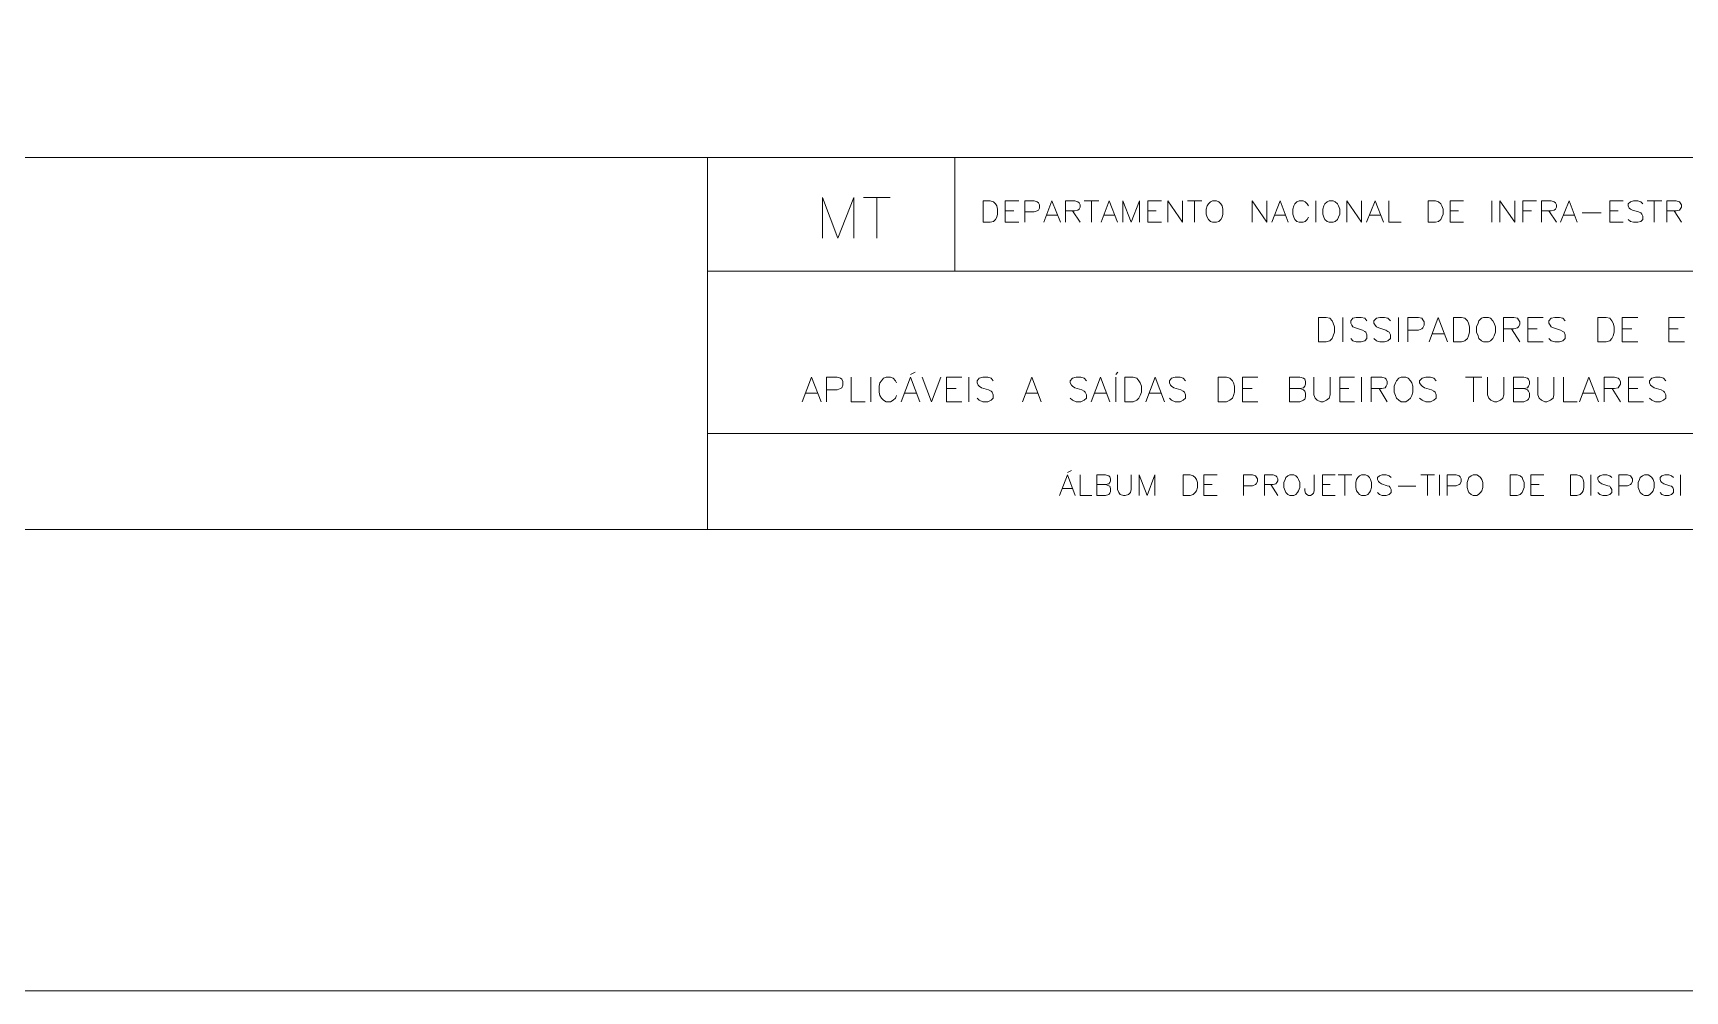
# Model space of a CAD drawing. Header units: feet. Extents: x 203667 to 205527, y 9204857 to 9205156.
# Drawn here: x 204249.65 to 204257.82, y 9205135.49 to 9205140.23 of the extents above; entities that cross this region are included whole.
import ezdxf

# ---------------------------------------------------------------- set-up
doc = ezdxf.new("R2010")
doc.units = ezdxf.units.FT
doc.header["$LTSCALE"] = 0.3
doc.header["$MEASUREMENT"] = 0
doc.layers.add('DRENAGEM a executar', color=242, linetype='Continuous', lineweight=30)

msp = doc.modelspace()

# ---------------------------------------------------------------- linework, layer by layer
at = {"layer": 'DRENAGEM a executar', "color": 7, "lineweight": 20}
msp.add_lwpolyline([(204236.1186, 9205135.4888), (204264.2641, 9205135.4888), (204264.2641, 9205156.1344), (204236.1186, 9205156.1344)], close=True, dxfattribs=at)
for points in [[(204238.8889, 9205154.4118), (204238.8889, 9205137.7706), (204262.0205, 9205137.7706), (204262.0205, 9205154.4118)], [(204252.9874, 9205139.6095), (204238.8889, 9205139.6095)], [(204252.9874, 9205139.6095), (204262.0205, 9205139.6095)], [(204252.9874, 9205137.7706), (204252.9874, 9205139.6095)], [(204254.209, 9205139.0484), (204254.209, 9205139.6095)], [(204253.5557, 9205139.2114), (204253.5557, 9205139.4119), (204253.6321, 9205139.2114), (204253.71, 9205139.4119), (204253.71, 9205139.2114)], [(204253.7576, 9205139.4119), (204253.8903, 9205139.4119)], [(204253.8239, 9205139.4119), (204253.8239, 9205139.2114)], [(204254.3489, 9205139.2893), (204254.3489, 9205139.396), (204254.385, 9205139.396), (204254.4009, 9205139.3903), (204254.411, 9205139.3802), (204254.4167, 9205139.3701), (204254.4211, 9205139.3542), (204254.4211, 9205139.3297), (204254.4167, 9205139.3153), (204254.411, 9205139.3037), (204254.4009, 9205139.2936), (204254.385, 9205139.2893), (204254.3489, 9205139.2893), (204254.3489, 9205139.2893)], [(204254.4586, 9205139.2893), (204254.4586, 9205139.396), (204254.5263, 9205139.396)], [(204254.5552, 9205139.2893), (204254.5552, 9205139.396), (204254.6013, 9205139.396), (204254.6172, 9205139.3903), (204254.623, 9205139.3859), (204254.6273, 9205139.3758), (204254.6273, 9205139.36), (204254.623, 9205139.3499), (204254.6172, 9205139.3456), (204254.6013, 9205139.3412), (204254.5552, 9205139.3412)], [(204254.6489, 9205139.2893), (204254.6893, 9205139.396), (204254.7312, 9205139.2893)], [(204254.7557, 9205139.2893), (204254.7557, 9205139.396), (204254.8033, 9205139.396), (204254.8177, 9205139.3903), (204254.8235, 9205139.3859), (204254.8292, 9205139.3758), (204254.8292, 9205139.3643), (204254.8235, 9205139.3542), (204254.8177, 9205139.3499), (204254.8033, 9205139.3456), (204254.7557, 9205139.3456)], [(204254.8494, 9205139.396), (204254.9215, 9205139.396)], [(204254.8855, 9205139.396), (204254.8855, 9205139.2893)], [(204254.9331, 9205139.2893), (204254.972, 9205139.396), (204255.0138, 9205139.2893)], [(204255.0398, 9205139.2893), (204255.0398, 9205139.396), (204255.0816, 9205139.2893), (204255.122, 9205139.396), (204255.122, 9205139.2893)], [(204255.1638, 9205139.2893), (204255.1638, 9205139.396), (204255.2302, 9205139.396)], [(204255.2619, 9205139.2893), (204255.2619, 9205139.396), (204255.334, 9205139.2893), (204255.334, 9205139.396)], [(204255.36, 9205139.396), (204255.4307, 9205139.396)], [(204255.3946, 9205139.396), (204255.3946, 9205139.2893)], [(204255.4826, 9205139.396), (204255.4725, 9205139.3903), (204255.4624, 9205139.3802), (204255.4566, 9205139.3701), (204255.4523, 9205139.3542), (204255.4523, 9205139.3297), (204255.4566, 9205139.3153), (204255.4624, 9205139.3037), (204255.4725, 9205139.2936), (204255.4826, 9205139.2893), (204255.5028, 9205139.2893), (204255.5143, 9205139.2936), (204255.5244, 9205139.3037), (204255.5302, 9205139.3153), (204255.5345, 9205139.3297), (204255.5345, 9205139.3542), (204255.5302, 9205139.3701), (204255.5244, 9205139.3802), (204255.5143, 9205139.3903), (204255.5028, 9205139.396), (204255.4826, 9205139.396), (204255.4826, 9205139.396)], [(204255.6787, 9205139.2893), (204255.6787, 9205139.396), (204255.7509, 9205139.2893), (204255.7509, 9205139.396)], [(204255.7768, 9205139.2893), (204255.8172, 9205139.396), (204255.8576, 9205139.2893)], [(204255.9571, 9205139.3701), (204255.9513, 9205139.3802), (204255.9412, 9205139.3903), (204255.9311, 9205139.396), (204255.911, 9205139.396), (204255.8994, 9205139.3903), (204255.8893, 9205139.3802), (204255.885, 9205139.3701), (204255.8792, 9205139.3542), (204255.8792, 9205139.3297), (204255.885, 9205139.3153), (204255.8893, 9205139.3037), (204255.8994, 9205139.2936), (204255.911, 9205139.2893), (204255.9311, 9205139.2893), (204255.9412, 9205139.2936), (204255.9513, 9205139.3037), (204255.9571, 9205139.3153)], [(204255.9932, 9205139.396), (204255.9932, 9205139.2893)], [(204256.0595, 9205139.396), (204256.0494, 9205139.3903), (204256.0379, 9205139.3802), (204256.0335, 9205139.3701), (204256.0278, 9205139.3542), (204256.0278, 9205139.3297), (204256.0335, 9205139.3153), (204256.0379, 9205139.3037), (204256.0494, 9205139.2936), (204256.0595, 9205139.2893), (204256.0797, 9205139.2893), (204256.0898, 9205139.2936), (204256.1013, 9205139.3037), (204256.1057, 9205139.3153), (204256.1114, 9205139.3297), (204256.1114, 9205139.3542), (204256.1057, 9205139.3701), (204256.1013, 9205139.3802), (204256.0898, 9205139.3903), (204256.0797, 9205139.396), (204256.0595, 9205139.396), (204256.0595, 9205139.396)], [(204256.1475, 9205139.2893), (204256.1475, 9205139.396), (204256.2196, 9205139.2893), (204256.2196, 9205139.396)], [(204256.2441, 9205139.2893), (204256.286, 9205139.396), (204256.3278, 9205139.2893)], [(204256.3537, 9205139.396), (204256.3537, 9205139.2893), (204256.4158, 9205139.2893)], [(204256.5484, 9205139.2893), (204256.5484, 9205139.396), (204256.5845, 9205139.396), (204256.6004, 9205139.3903), (204256.6119, 9205139.3802), (204256.6162, 9205139.3701), (204256.622, 9205139.3542), (204256.622, 9205139.3297), (204256.6162, 9205139.3153), (204256.6119, 9205139.3037), (204256.6004, 9205139.2936), (204256.5845, 9205139.2893), (204256.5484, 9205139.2893), (204256.5484, 9205139.2893)], [(204256.6566, 9205139.2893), (204256.6566, 9205139.396), (204256.723, 9205139.396)], [(204256.8629, 9205139.396), (204256.8629, 9205139.2893)], [(204256.9033, 9205139.2893), (204256.9033, 9205139.396), (204256.9768, 9205139.2893), (204256.9768, 9205139.396)], [(204257.0172, 9205139.2893), (204257.0172, 9205139.396), (204257.0835, 9205139.396)], [(204257.1095, 9205139.2893), (204257.1095, 9205139.396), (204257.1557, 9205139.396), (204257.1715, 9205139.3903), (204257.1773, 9205139.3859), (204257.1831, 9205139.3758), (204257.1831, 9205139.3643), (204257.1773, 9205139.3542), (204257.1715, 9205139.3499), (204257.1557, 9205139.3456), (204257.1095, 9205139.3456)], [(204257.2033, 9205139.2893), (204257.2451, 9205139.396), (204257.2855, 9205139.2893)], [(204257.4456, 9205139.2893), (204257.4456, 9205139.396), (204257.5119, 9205139.396)], [(204257.61, 9205139.3802), (204257.5999, 9205139.3903), (204257.584, 9205139.396), (204257.5638, 9205139.396), (204257.548, 9205139.3903), (204257.5364, 9205139.3802), (204257.5364, 9205139.3701), (204257.5422, 9205139.36), (204257.548, 9205139.3542), (204257.5581, 9205139.3499), (204257.5883, 9205139.3412), (204257.5999, 9205139.3355), (204257.6042, 9205139.3297), (204257.61, 9205139.3196), (204257.61, 9205139.3037), (204257.5999, 9205139.2936), (204257.584, 9205139.2893), (204257.5638, 9205139.2893), (204257.548, 9205139.2936), (204257.5364, 9205139.3037)], [(204257.6302, 9205139.396), (204257.7037, 9205139.396)], [(204257.6662, 9205139.396), (204257.6662, 9205139.2893)], [(204257.7283, 9205139.2893), (204257.7283, 9205139.396), (204257.7744, 9205139.396), (204257.7903, 9205139.3903), (204257.7946, 9205139.3859), (204257.8004, 9205139.3758), (204257.8004, 9205139.3643), (204257.7946, 9205139.3542), (204257.7903, 9205139.3499), (204257.7744, 9205139.3456), (204257.7283, 9205139.3456)], [(204254.4586, 9205139.3456), (204254.5004, 9205139.3456)], [(204254.6648, 9205139.3254), (204254.7167, 9205139.3254)], [(204254.7917, 9205139.3456), (204254.8292, 9205139.2893)], [(204254.9475, 9205139.3254), (204254.998, 9205139.3254)], [(204255.1638, 9205139.3456), (204255.2042, 9205139.3456)], [(204255.7927, 9205139.3254), (204255.8432, 9205139.3254)], [(204256.26, 9205139.3254), (204256.3119, 9205139.3254)], [(204256.6566, 9205139.3456), (204256.6984, 9205139.3456)], [(204257.0172, 9205139.3456), (204257.059, 9205139.3456)], [(204257.1456, 9205139.3456), (204257.1831, 9205139.2893)], [(204257.2191, 9205139.3254), (204257.271, 9205139.3254)], [(204257.31, 9205139.3355), (204257.4037, 9205139.3355)], [(204257.4456, 9205139.3456), (204257.4874, 9205139.3456)], [(204257.7643, 9205139.3456), (204257.8004, 9205139.2893)], [(204254.4586, 9205139.2893), (204254.5263, 9205139.2893)], [(204255.1638, 9205139.2893), (204255.2302, 9205139.2893)], [(204256.6566, 9205139.2893), (204256.723, 9205139.2893)], [(204257.4456, 9205139.2893), (204257.5119, 9205139.2893)], [(204252.9874, 9205139.0484), (204262.0205, 9205139.0484)], [(204256.0061, 9205138.698), (204256.0061, 9205138.8191), (204256.0451, 9205138.8191), (204256.0624, 9205138.8148), (204256.0739, 9205138.8018), (204256.0797, 9205138.7903), (204256.0855, 9205138.773), (204256.0855, 9205138.7456), (204256.0797, 9205138.7283), (204256.0739, 9205138.7153), (204256.0624, 9205138.7037), (204256.0451, 9205138.698), (204256.0061, 9205138.698), (204256.0061, 9205138.698)], [(204256.1273, 9205138.8191), (204256.1273, 9205138.698)], [(204256.2456, 9205138.8018), (204256.2355, 9205138.8148), (204256.2182, 9205138.8191), (204256.1936, 9205138.8191), (204256.1763, 9205138.8148), (204256.1662, 9205138.8018), (204256.1662, 9205138.7903), (204256.172, 9205138.7802), (204256.1763, 9205138.773), (204256.1893, 9205138.7672), (204256.2239, 9205138.7557), (204256.2355, 9205138.7499), (204256.2412, 9205138.7456), (204256.2456, 9205138.7326), (204256.2456, 9205138.7153), (204256.2355, 9205138.7037), (204256.2182, 9205138.698), (204256.1936, 9205138.698), (204256.1763, 9205138.7037), (204256.1662, 9205138.7153)], [(204256.3624, 9205138.8018), (204256.3494, 9205138.8148), (204256.3321, 9205138.8191), (204256.3105, 9205138.8191), (204256.2932, 9205138.8148), (204256.2802, 9205138.8018), (204256.2802, 9205138.7903), (204256.2874, 9205138.7802), (204256.2932, 9205138.773), (204256.3047, 9205138.7672), (204256.3393, 9205138.7557), (204256.3494, 9205138.7499), (204256.3566, 9205138.7456), (204256.3624, 9205138.7326), (204256.3624, 9205138.7153), (204256.3494, 9205138.7037), (204256.3321, 9205138.698), (204256.3105, 9205138.698), (204256.2932, 9205138.7037), (204256.2802, 9205138.7153)], [(204256.4013, 9205138.8191), (204256.4013, 9205138.698)], [(204256.4489, 9205138.698), (204256.4489, 9205138.8191), (204256.5009, 9205138.8191), (204256.5182, 9205138.8148), (204256.5225, 9205138.8076), (204256.5297, 9205138.7975), (204256.5297, 9205138.7802), (204256.5225, 9205138.7672), (204256.5182, 9205138.7629), (204256.5009, 9205138.7557), (204256.4489, 9205138.7557)], [(204256.5528, 9205138.698), (204256.5975, 9205138.8191), (204256.6436, 9205138.698)], [(204256.6739, 9205138.698), (204256.6739, 9205138.8191), (204256.7129, 9205138.8191), (204256.7302, 9205138.8148), (204256.7432, 9205138.8018), (204256.7475, 9205138.7903), (204256.7533, 9205138.773), (204256.7533, 9205138.7456), (204256.7475, 9205138.7283), (204256.7432, 9205138.7153), (204256.7302, 9205138.7037), (204256.7129, 9205138.698), (204256.6739, 9205138.698), (204256.6739, 9205138.698)], [(204256.8225, 9205138.8191), (204256.8124, 9205138.8148), (204256.7994, 9205138.8018), (204256.7951, 9205138.7903), (204256.7879, 9205138.773), (204256.7879, 9205138.7456), (204256.7951, 9205138.7283), (204256.7994, 9205138.7153), (204256.8124, 9205138.7037), (204256.8225, 9205138.698), (204256.847, 9205138.698), (204256.8571, 9205138.7037), (204256.8686, 9205138.7153), (204256.8744, 9205138.7283), (204256.8816, 9205138.7456), (204256.8816, 9205138.773), (204256.8744, 9205138.7903), (204256.8686, 9205138.8018), (204256.8571, 9205138.8148), (204256.847, 9205138.8191), (204256.8225, 9205138.8191), (204256.8225, 9205138.8191)], [(204256.9206, 9205138.698), (204256.9206, 9205138.8191), (204256.9725, 9205138.8191), (204256.9898, 9205138.8148), (204256.9956, 9205138.8076), (204257.0013, 9205138.7975), (204257.0013, 9205138.7845), (204256.9956, 9205138.773), (204256.9898, 9205138.7672), (204256.9725, 9205138.7629), (204256.9206, 9205138.7629)], [(204257.0417, 9205138.698), (204257.0417, 9205138.8191), (204257.1167, 9205138.8191)], [(204257.2263, 9205138.8018), (204257.2148, 9205138.8148), (204257.1975, 9205138.8191), (204257.1744, 9205138.8191), (204257.1557, 9205138.8148), (204257.1456, 9205138.8018), (204257.1456, 9205138.7903), (204257.1513, 9205138.7802), (204257.1557, 9205138.773), (204257.1686, 9205138.7672), (204257.2033, 9205138.7557), (204257.2148, 9205138.7499), (204257.2206, 9205138.7456), (204257.2263, 9205138.7326), (204257.2263, 9205138.7153), (204257.2148, 9205138.7037), (204257.1975, 9205138.698), (204257.1744, 9205138.698), (204257.1557, 9205138.7037), (204257.1456, 9205138.7153)], [(204257.3864, 9205138.698), (204257.3864, 9205138.8191), (204257.4283, 9205138.8191), (204257.4456, 9205138.8148), (204257.4557, 9205138.8018), (204257.4629, 9205138.7903), (204257.4686, 9205138.773), (204257.4686, 9205138.7456), (204257.4629, 9205138.7283), (204257.4557, 9205138.7153), (204257.4456, 9205138.7037), (204257.4283, 9205138.698), (204257.3864, 9205138.698), (204257.3864, 9205138.698)], [(204257.5076, 9205138.698), (204257.5076, 9205138.8191), (204257.584, 9205138.8191)], [(204257.7383, 9205138.698), (204257.7383, 9205138.8191), (204257.8148, 9205138.8191)], [(204256.5701, 9205138.7383), (204256.6263, 9205138.7383)], [(204256.9609, 9205138.7629), (204257.0013, 9205138.698)], [(204257.0417, 9205138.7629), (204257.0879, 9205138.7629)], [(204257.5076, 9205138.7629), (204257.5552, 9205138.7629)], [(204257.7383, 9205138.7629), (204257.7845, 9205138.7629)], [(204257.0417, 9205138.698), (204257.1167, 9205138.698)], [(204257.5076, 9205138.698), (204257.584, 9205138.698)], [(204257.7383, 9205138.698), (204257.8148, 9205138.698)], [(204253.4547, 9205138.4023), (204253.5009, 9205138.5234), (204253.5485, 9205138.4023)], [(204253.5759, 9205138.4023), (204253.5759, 9205138.5234), (204253.6278, 9205138.5234), (204253.6451, 9205138.5191), (204253.6509, 9205138.5133), (204253.6566, 9205138.5018), (204253.6566, 9205138.4845), (204253.6509, 9205138.4715), (204253.6451, 9205138.4672), (204253.6278, 9205138.4614), (204253.5759, 9205138.4614)], [(204253.697, 9205138.5234), (204253.697, 9205138.4023), (204253.7663, 9205138.4023)], [(204253.7951, 9205138.5234), (204253.7951, 9205138.4023)], [(204253.922, 9205138.496), (204253.9163, 9205138.5061), (204253.9047, 9205138.5191), (204253.8917, 9205138.5234), (204253.8701, 9205138.5234), (204253.8571, 9205138.5191), (204253.847, 9205138.5061), (204253.8398, 9205138.496), (204253.8355, 9205138.4787), (204253.8355, 9205138.4499), (204253.8398, 9205138.4326), (204253.847, 9205138.4196), (204253.8571, 9205138.4095), (204253.8701, 9205138.4023), (204253.8917, 9205138.4023), (204253.9047, 9205138.4095), (204253.9163, 9205138.4196), (204253.922, 9205138.4326)], [(204253.9437, 9205138.4023), (204253.9913, 9205138.5234), (204254.0374, 9205138.4023)], [(204253.9913, 9205138.5364), (204254.0129, 9205138.548)], [(204254.0475, 9205138.5234), (204254.0951, 9205138.4023), (204254.1398, 9205138.5234)], [(204254.1687, 9205138.4023), (204254.1687, 9205138.5234), (204254.2437, 9205138.5234)], [(204254.2783, 9205138.5234), (204254.2783, 9205138.4023)], [(204254.3994, 9205138.5061), (204254.3893, 9205138.5191), (204254.372, 9205138.5234), (204254.3475, 9205138.5234), (204254.3302, 9205138.5191), (204254.3201, 9205138.5061), (204254.3201, 9205138.496), (204254.3244, 9205138.4845), (204254.3302, 9205138.4787), (204254.3417, 9205138.4715), (204254.3763, 9205138.4614), (204254.3893, 9205138.4542), (204254.3937, 9205138.4499), (204254.3994, 9205138.4369), (204254.3994, 9205138.4196), (204254.3893, 9205138.4095), (204254.372, 9205138.4023), (204254.3475, 9205138.4023), (204254.3302, 9205138.4095), (204254.3201, 9205138.4196)], [(204254.5437, 9205138.4023), (204254.5898, 9205138.5234), (204254.636, 9205138.4023)], [(204254.8595, 9205138.5061), (204254.8494, 9205138.5191), (204254.8321, 9205138.5234), (204254.809, 9205138.5234), (204254.7917, 9205138.5191), (204254.7802, 9205138.5061), (204254.7802, 9205138.496), (204254.786, 9205138.4845), (204254.7917, 9205138.4787), (204254.8033, 9205138.4715), (204254.8379, 9205138.4614), (204254.8494, 9205138.4542), (204254.8537, 9205138.4499), (204254.8595, 9205138.4369), (204254.8595, 9205138.4196), (204254.8494, 9205138.4095), (204254.8321, 9205138.4023), (204254.809, 9205138.4023), (204254.7917, 9205138.4095), (204254.7802, 9205138.4196)], [(204254.884, 9205138.4023), (204254.9287, 9205138.5234), (204254.9763, 9205138.4023)], [(204255.0052, 9205138.5364), (204255.0153, 9205138.548)], [(204255.0052, 9205138.5234), (204255.0052, 9205138.4023)], [(204255.0499, 9205138.4023), (204255.0499, 9205138.5234), (204255.0917, 9205138.5234), (204255.109, 9205138.5191), (204255.1191, 9205138.5061), (204255.1263, 9205138.496), (204255.1321, 9205138.4787), (204255.1321, 9205138.4499), (204255.1263, 9205138.4326), (204255.1191, 9205138.4196), (204255.109, 9205138.4095), (204255.0917, 9205138.4023), (204255.0499, 9205138.4023), (204255.0499, 9205138.4023)], [(204255.1537, 9205138.4023), (204255.1999, 9205138.5234), (204255.2461, 9205138.4023)], [(204255.3499, 9205138.5061), (204255.3384, 9205138.5191), (204255.3225, 9205138.5234), (204255.298, 9205138.5234), (204255.2807, 9205138.5191), (204255.2706, 9205138.5061), (204255.2706, 9205138.496), (204255.2749, 9205138.4845), (204255.2807, 9205138.4787), (204255.2922, 9205138.4715), (204255.3268, 9205138.4614), (204255.3384, 9205138.4542), (204255.3441, 9205138.4499), (204255.3499, 9205138.4369), (204255.3499, 9205138.4196), (204255.3384, 9205138.4095), (204255.3225, 9205138.4023), (204255.298, 9205138.4023), (204255.2807, 9205138.4095), (204255.2706, 9205138.4196)], [(204255.5114, 9205138.4023), (204255.5114, 9205138.5234), (204255.5518, 9205138.5234), (204255.5691, 9205138.5191), (204255.5821, 9205138.5061), (204255.5864, 9205138.496), (204255.5922, 9205138.4787), (204255.5922, 9205138.4499), (204255.5864, 9205138.4326), (204255.5821, 9205138.4196), (204255.5691, 9205138.4095), (204255.5518, 9205138.4023), (204255.5114, 9205138.4023), (204255.5114, 9205138.4023)], [(204255.6311, 9205138.4023), (204255.6311, 9205138.5234), (204255.7076, 9205138.5234)], [(204255.8634, 9205138.4023), (204255.8634, 9205138.5234), (204255.9153, 9205138.5234), (204255.9326, 9205138.5191), (204255.9384, 9205138.5133), (204255.9427, 9205138.5018), (204255.9427, 9205138.4888), (204255.9384, 9205138.4787), (204255.9326, 9205138.4715), (204255.9153, 9205138.4672), (204255.8634, 9205138.4672)], [(204255.9831, 9205138.5234), (204255.9831, 9205138.4369), (204255.9903, 9205138.4196), (204256.0004, 9205138.4095), (204256.0177, 9205138.4023), (204256.0292, 9205138.4023), (204256.0465, 9205138.4095), (204256.0595, 9205138.4196), (204256.0638, 9205138.4369), (204256.0638, 9205138.5234)], [(204256.1114, 9205138.4023), (204256.1114, 9205138.5234), (204256.185, 9205138.5234)], [(204256.2196, 9205138.5234), (204256.2196, 9205138.4023)], [(204256.2672, 9205138.4023), (204256.2672, 9205138.5234), (204256.3191, 9205138.5234), (204256.3364, 9205138.5191), (204256.3408, 9205138.5133), (204256.3465, 9205138.5018), (204256.3465, 9205138.4888), (204256.3408, 9205138.4787), (204256.3364, 9205138.4715), (204256.3191, 9205138.4672), (204256.2672, 9205138.4672)], [(204256.4158, 9205138.5234), (204256.4042, 9205138.5191), (204256.3927, 9205138.5061), (204256.3869, 9205138.496), (204256.3811, 9205138.4787), (204256.3811, 9205138.4499), (204256.3869, 9205138.4326), (204256.3927, 9205138.4196), (204256.4042, 9205138.4095), (204256.4158, 9205138.4023), (204256.4388, 9205138.4023), (204256.4504, 9205138.4095), (204256.4619, 9205138.4196), (204256.4677, 9205138.4326), (204256.4735, 9205138.4499), (204256.4735, 9205138.4787), (204256.4677, 9205138.496), (204256.4619, 9205138.5061), (204256.4504, 9205138.5191), (204256.4388, 9205138.5234), (204256.4158, 9205138.5234), (204256.4158, 9205138.5234)], [(204256.5888, 9205138.5061), (204256.5773, 9205138.5191), (204256.56, 9205138.5234), (204256.5369, 9205138.5234), (204256.5196, 9205138.5191), (204256.5066, 9205138.5061), (204256.5066, 9205138.496), (204256.5138, 9205138.4845), (204256.5196, 9205138.4787), (204256.5311, 9205138.4715), (204256.5658, 9205138.4614), (204256.5773, 9205138.4542), (204256.5831, 9205138.4499), (204256.5888, 9205138.4369), (204256.5888, 9205138.4196), (204256.5773, 9205138.4095), (204256.56, 9205138.4023), (204256.5369, 9205138.4023), (204256.5196, 9205138.4095), (204256.5066, 9205138.4196)], [(204256.7331, 9205138.5234), (204256.8138, 9205138.5234)], [(204256.772, 9205138.5234), (204256.772, 9205138.4023)], [(204256.8412, 9205138.5234), (204256.8412, 9205138.4369), (204256.8484, 9205138.4196), (204256.8585, 9205138.4095), (204256.8759, 9205138.4023), (204256.8874, 9205138.4023), (204256.9061, 9205138.4095), (204256.9177, 9205138.4196), (204256.9234, 9205138.4369), (204256.9234, 9205138.5234)], [(204256.9696, 9205138.4023), (204256.9696, 9205138.5234), (204257.0215, 9205138.5234), (204257.0388, 9205138.5191), (204257.0446, 9205138.5133), (204257.0489, 9205138.5018), (204257.0489, 9205138.4888), (204257.0446, 9205138.4787), (204257.0388, 9205138.4715), (204257.0215, 9205138.4672), (204256.9696, 9205138.4672)], [(204257.0908, 9205138.5234), (204257.0908, 9205138.4369), (204257.0965, 9205138.4196), (204257.1081, 9205138.4095), (204257.1254, 9205138.4023), (204257.1355, 9205138.4023), (204257.1528, 9205138.4095), (204257.1658, 9205138.4196), (204257.1701, 9205138.4369), (204257.1701, 9205138.5234)], [(204257.2177, 9205138.5234), (204257.2177, 9205138.4023), (204257.2855, 9205138.4023)], [(204257.297, 9205138.4023), (204257.3432, 9205138.5234), (204257.3908, 9205138.4023)], [(204257.4182, 9205138.4023), (204257.4182, 9205138.5234), (204257.4701, 9205138.5234), (204257.4874, 9205138.5191), (204257.4932, 9205138.5133), (204257.4989, 9205138.5018), (204257.4989, 9205138.4888), (204257.4932, 9205138.4787), (204257.4874, 9205138.4715), (204257.4701, 9205138.4672), (204257.4182, 9205138.4672)], [(204257.5393, 9205138.4023), (204257.5393, 9205138.5234), (204257.6129, 9205138.5234)], [(204257.7239, 9205138.5061), (204257.7124, 9205138.5191), (204257.6951, 9205138.5234), (204257.672, 9205138.5234), (204257.6547, 9205138.5191), (204257.6432, 9205138.5061), (204257.6432, 9205138.496), (204257.6475, 9205138.4845), (204257.6547, 9205138.4787), (204257.6648, 9205138.4715), (204257.6994, 9205138.4614), (204257.7124, 9205138.4542), (204257.7167, 9205138.4499), (204257.7239, 9205138.4369), (204257.7239, 9205138.4196), (204257.7124, 9205138.4095), (204257.6951, 9205138.4023), (204257.672, 9205138.4023), (204257.6547, 9205138.4095), (204257.6432, 9205138.4196)], [(204253.472, 9205138.4441), (204253.5312, 9205138.4441)], [(204253.961, 9205138.4441), (204254.0201, 9205138.4441)], [(204254.1687, 9205138.4672), (204254.2163, 9205138.4672)], [(204254.5595, 9205138.4441), (204254.6187, 9205138.4441)], [(204254.9013, 9205138.4441), (204254.959, 9205138.4441)], [(204255.1711, 9205138.4441), (204255.2287, 9205138.4441)], [(204255.6311, 9205138.4672), (204255.6787, 9205138.4672)], [(204255.9153, 9205138.4672), (204255.9326, 9205138.4614), (204255.9384, 9205138.4542), (204255.9427, 9205138.4441), (204255.9427, 9205138.4268), (204255.9384, 9205138.4153), (204255.9326, 9205138.4095), (204255.9153, 9205138.4023), (204255.8634, 9205138.4023)], [(204256.1114, 9205138.4672), (204256.1561, 9205138.4672)], [(204256.3061, 9205138.4672), (204256.3465, 9205138.4023)], [(204257.0215, 9205138.4672), (204257.0388, 9205138.4614), (204257.0446, 9205138.4542), (204257.0489, 9205138.4441), (204257.0489, 9205138.4268), (204257.0446, 9205138.4153), (204257.0388, 9205138.4095), (204257.0215, 9205138.4023), (204256.9696, 9205138.4023)], [(204257.3143, 9205138.4441), (204257.372, 9205138.4441)], [(204257.4585, 9205138.4672), (204257.4989, 9205138.4023)], [(204257.5393, 9205138.4672), (204257.5855, 9205138.4672)], [(204254.1687, 9205138.4023), (204254.2437, 9205138.4023)], [(204255.6311, 9205138.4023), (204255.7076, 9205138.4023)], [(204256.1114, 9205138.4023), (204256.185, 9205138.4023)], [(204257.5393, 9205138.4023), (204257.6129, 9205138.4023)], [(204252.9874, 9205138.2451), (204262.0205, 9205138.2451)], [(204254.7268, 9205137.9393), (204254.7658, 9205138.0403), (204254.8047, 9205137.9393)], [(204254.7658, 9205138.0518), (204254.786, 9205138.0619)], [(204254.8292, 9205138.0403), (204254.8292, 9205137.9393), (204254.8869, 9205137.9393)], [(204254.9114, 9205137.9393), (204254.9114, 9205138.0403), (204254.9547, 9205138.0403), (204254.9706, 9205138.0359), (204254.9763, 9205138.0316), (204254.9792, 9205138.0215), (204254.9792, 9205138.0114), (204254.9763, 9205138.0028), (204254.9706, 9205137.997), (204254.9547, 9205137.9927), (204254.9114, 9205137.9927)], [(204255.0138, 9205138.0403), (204255.0138, 9205137.9682), (204255.0196, 9205137.9537), (204255.0268, 9205137.9436), (204255.0427, 9205137.9393), (204255.0513, 9205137.9393), (204255.0672, 9205137.9436), (204255.0773, 9205137.9537), (204255.0816, 9205137.9682), (204255.0816, 9205138.0403)], [(204255.1206, 9205137.9393), (204255.1206, 9205138.0403), (204255.1595, 9205137.9393), (204255.1985, 9205138.0403), (204255.1985, 9205137.9393)], [(204255.3384, 9205137.9393), (204255.3384, 9205138.0403), (204255.373, 9205138.0403), (204255.3874, 9205138.0359), (204255.3975, 9205138.0273), (204255.4033, 9205138.0172), (204255.409, 9205138.0028), (204255.409, 9205137.9783), (204255.4033, 9205137.9624), (204255.3975, 9205137.9537), (204255.3874, 9205137.9436), (204255.373, 9205137.9393), (204255.3384, 9205137.9393), (204255.3384, 9205137.9393)], [(204255.4408, 9205137.9393), (204255.4408, 9205138.0403), (204255.5057, 9205138.0403)], [(204255.6369, 9205137.9393), (204255.6369, 9205138.0403), (204255.6802, 9205138.0403), (204255.6946, 9205138.0359), (204255.6989, 9205138.0316), (204255.7047, 9205138.0215), (204255.7047, 9205138.0085), (204255.6989, 9205137.997), (204255.6946, 9205137.9927), (204255.6802, 9205137.9869), (204255.6369, 9205137.9869)], [(204255.7393, 9205137.9393), (204255.7393, 9205138.0403), (204255.7826, 9205138.0403), (204255.7956, 9205138.0359), (204255.8013, 9205138.0316), (204255.8057, 9205138.0215), (204255.8057, 9205138.0114), (204255.8013, 9205138.0028), (204255.7956, 9205137.997), (204255.7826, 9205137.9927), (204255.7393, 9205137.9927)], [(204255.8648, 9205138.0403), (204255.8547, 9205138.0359), (204255.846, 9205138.0273), (204255.8417, 9205138.0172), (204255.836, 9205138.0028), (204255.836, 9205137.9783), (204255.8417, 9205137.9624), (204255.846, 9205137.9537), (204255.8547, 9205137.9436), (204255.8648, 9205137.9393), (204255.885, 9205137.9393), (204255.8951, 9205137.9436), (204255.9037, 9205137.9537), (204255.9081, 9205137.9624), (204255.9138, 9205137.9783), (204255.9138, 9205138.0028), (204255.9081, 9205138.0172), (204255.9037, 9205138.0273), (204255.8951, 9205138.0359), (204255.885, 9205138.0403), (204255.8648, 9205138.0403), (204255.8648, 9205138.0403)], [(204255.986, 9205138.0403), (204255.986, 9205137.9624), (204255.9816, 9205137.9494), (204255.9759, 9205137.9436), (204255.9672, 9205137.9393), (204255.9571, 9205137.9393), (204255.9485, 9205137.9436), (204255.9427, 9205137.9494), (204255.9384, 9205137.9624), (204255.9384, 9205137.9739)], [(204256.0263, 9205137.9393), (204256.0263, 9205138.0403), (204256.0884, 9205138.0403)], [(204256.1042, 9205138.0403), (204256.172, 9205138.0403)], [(204256.1374, 9205138.0403), (204256.1374, 9205137.9393)], [(204256.2196, 9205138.0403), (204256.2095, 9205138.0359), (204256.2009, 9205138.0273), (204256.1951, 9205138.0172), (204256.1908, 9205138.0028), (204256.1908, 9205137.9783), (204256.1951, 9205137.9624), (204256.2009, 9205137.9537), (204256.2095, 9205137.9436), (204256.2196, 9205137.9393), (204256.2384, 9205137.9393), (204256.2499, 9205137.9436), (204256.2585, 9205137.9537), (204256.2629, 9205137.9624), (204256.2686, 9205137.9783), (204256.2686, 9205138.0028), (204256.2629, 9205138.0172), (204256.2585, 9205138.0273), (204256.2499, 9205138.0359), (204256.2384, 9205138.0403), (204256.2196, 9205138.0403), (204256.2196, 9205138.0403)], [(204256.3653, 9205138.0273), (204256.3566, 9205138.0359), (204256.3408, 9205138.0403), (204256.322, 9205138.0403), (204256.309, 9205138.0359), (204256.2975, 9205138.0273), (204256.2975, 9205138.0172), (204256.3033, 9205138.0085), (204256.309, 9205138.0028), (204256.3177, 9205137.997), (204256.3465, 9205137.9869), (204256.3566, 9205137.984), (204256.361, 9205137.9783), (204256.3653, 9205137.9682), (204256.3653, 9205137.9537), (204256.3566, 9205137.9436), (204256.3408, 9205137.9393), (204256.322, 9205137.9393), (204256.309, 9205137.9436), (204256.2975, 9205137.9537)], [(204256.5124, 9205138.0403), (204256.5802, 9205138.0403)], [(204256.5456, 9205138.0403), (204256.5456, 9205137.9393)], [(204256.6047, 9205138.0403), (204256.6047, 9205137.9393)], [(204256.6422, 9205137.9393), (204256.6422, 9205138.0403), (204256.6869, 9205138.0403), (204256.7013, 9205138.0359), (204256.7071, 9205138.0316), (204256.7114, 9205138.0215), (204256.7114, 9205138.0085), (204256.7071, 9205137.997), (204256.7013, 9205137.9927), (204256.6869, 9205137.9869), (204256.6422, 9205137.9869)], [(204256.7706, 9205138.0403), (204256.7605, 9205138.0359), (204256.7504, 9205138.0273), (204256.746, 9205138.0172), (204256.7417, 9205138.0028), (204256.7417, 9205137.9783), (204256.746, 9205137.9624), (204256.7504, 9205137.9537), (204256.7605, 9205137.9436), (204256.7706, 9205137.9393), (204256.7893, 9205137.9393), (204256.798, 9205137.9436), (204256.8081, 9205137.9537), (204256.8138, 9205137.9624), (204256.8196, 9205137.9783), (204256.8196, 9205138.0028), (204256.8138, 9205138.0172), (204256.8081, 9205138.0273), (204256.798, 9205138.0359), (204256.7893, 9205138.0403), (204256.7706, 9205138.0403), (204256.7706, 9205138.0403)], [(204256.9537, 9205137.9393), (204256.9537, 9205138.0403), (204256.9884, 9205138.0403), (204257.0028, 9205138.0359), (204257.0129, 9205138.0273), (204257.0172, 9205138.0172), (204257.023, 9205138.0028), (204257.023, 9205137.9783), (204257.0172, 9205137.9624), (204257.0129, 9205137.9537), (204257.0028, 9205137.9436), (204256.9884, 9205137.9393), (204256.9537, 9205137.9393), (204256.9537, 9205137.9393)], [(204257.0561, 9205137.9393), (204257.0561, 9205138.0403), (204257.1196, 9205138.0403)], [(204257.2523, 9205137.9393), (204257.2523, 9205138.0403), (204257.284, 9205138.0403), (204257.2999, 9205138.0359), (204257.31, 9205138.0273), (204257.3143, 9205138.0172), (204257.3186, 9205138.0028), (204257.3186, 9205137.9783), (204257.3143, 9205137.9624), (204257.31, 9205137.9537), (204257.2999, 9205137.9436), (204257.284, 9205137.9393), (204257.2523, 9205137.9393), (204257.2523, 9205137.9393)], [(204257.3533, 9205138.0403), (204257.3533, 9205137.9393)], [(204257.4557, 9205138.0273), (204257.4456, 9205138.0359), (204257.4311, 9205138.0403), (204257.4124, 9205138.0403), (204257.3965, 9205138.0359), (204257.3864, 9205138.0273), (204257.3864, 9205138.0172), (204257.3922, 9205138.0085), (204257.3965, 9205138.0028), (204257.4066, 9205137.997), (204257.4369, 9205137.9869), (204257.4456, 9205137.984), (204257.4499, 9205137.9783), (204257.4557, 9205137.9682), (204257.4557, 9205137.9537), (204257.4456, 9205137.9436), (204257.4311, 9205137.9393), (204257.4124, 9205137.9393), (204257.3965, 9205137.9436), (204257.3864, 9205137.9537)], [(204257.4903, 9205137.9393), (204257.4903, 9205138.0403), (204257.5335, 9205138.0403), (204257.548, 9205138.0359), (204257.5523, 9205138.0316), (204257.5581, 9205138.0215), (204257.5581, 9205138.0085), (204257.5523, 9205137.997), (204257.548, 9205137.9927), (204257.5335, 9205137.9869), (204257.4903, 9205137.9869)], [(204257.6172, 9205138.0403), (204257.6071, 9205138.0359), (204257.5956, 9205138.0273), (204257.5927, 9205138.0172), (204257.5869, 9205138.0028), (204257.5869, 9205137.9783), (204257.5927, 9205137.9624), (204257.5956, 9205137.9537), (204257.6071, 9205137.9436), (204257.6172, 9205137.9393), (204257.6359, 9205137.9393), (204257.6446, 9205137.9436), (204257.6547, 9205137.9537), (204257.6605, 9205137.9624), (204257.6648, 9205137.9783), (204257.6648, 9205138.0028), (204257.6605, 9205138.0172), (204257.6547, 9205138.0273), (204257.6446, 9205138.0359), (204257.6359, 9205138.0403), (204257.6172, 9205138.0403), (204257.6172, 9205138.0403)], [(204257.7614, 9205138.0273), (204257.7513, 9205138.0359), (204257.7383, 9205138.0403), (204257.7182, 9205138.0403), (204257.7037, 9205138.0359), (204257.6951, 9205138.0273), (204257.6951, 9205138.0172), (204257.698, 9205138.0085), (204257.7037, 9205138.0028), (204257.7138, 9205137.997), (204257.7427, 9205137.9869), (204257.7513, 9205137.984), (204257.7571, 9205137.9783), (204257.7614, 9205137.9682), (204257.7614, 9205137.9537), (204257.7513, 9205137.9436), (204257.7383, 9205137.9393), (204257.7182, 9205137.9393), (204257.7037, 9205137.9436), (204257.6951, 9205137.9537)], [(204257.796, 9205138.0403), (204257.796, 9205137.9393)], [(204254.7427, 9205137.9739), (204254.7903, 9205137.9739)], [(204254.9547, 9205137.9927), (204254.9706, 9205137.9869), (204254.9763, 9205137.984), (204254.9792, 9205137.9739), (204254.9792, 9205137.9581), (204254.9763, 9205137.9494), (204254.9706, 9205137.9436), (204254.9547, 9205137.9393), (204254.9114, 9205137.9393)], [(204255.4408, 9205137.9927), (204255.4811, 9205137.9927)], [(204255.4408, 9205137.9393), (204255.5057, 9205137.9393)], [(204255.7711, 9205137.9927), (204255.8057, 9205137.9393)], [(204256.0263, 9205137.9927), (204256.0638, 9205137.9927)], [(204256.0263, 9205137.9393), (204256.0884, 9205137.9393)], [(204256.3999, 9205137.984), (204256.4879, 9205137.984)], [(204257.0561, 9205137.9927), (204257.0965, 9205137.9927)], [(204257.0561, 9205137.9393), (204257.1196, 9205137.9393)], [(204252.9874, 9205137.7706), (204262.0205, 9205137.7706)]]:
    msp.add_lwpolyline(points, dxfattribs=at)

doc.saveas('drawing.dxf')
